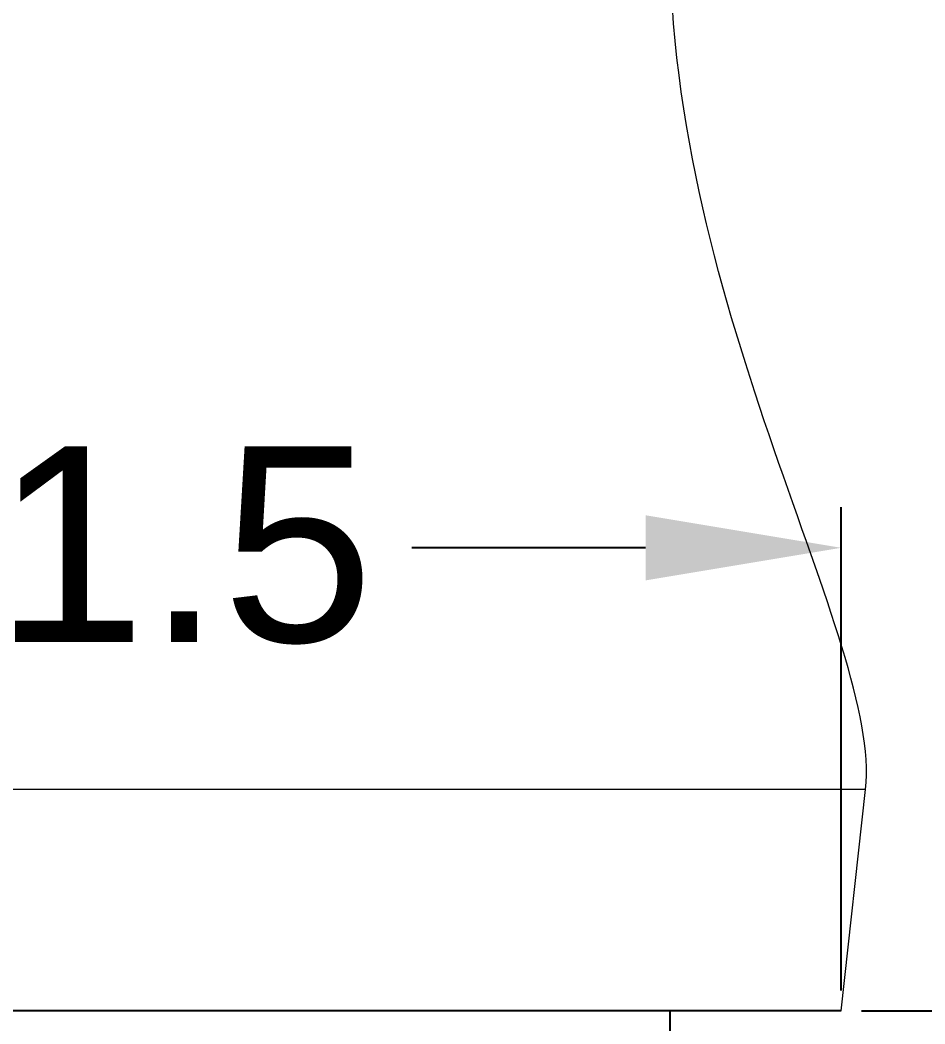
# Model space of a CAD drawing. Header units: millimetres. Extents: x 7392 to 8221, y 1108 to 2280.
# Drawn here: x 8038.22 to 8065.98, y 1481.9 to 1512.72 of the extents above; entities that cross this region are included whole.
import ezdxf

# ---------------------------------------------------------------- set-up
doc = ezdxf.new("R2010")
doc.units = ezdxf.units.MM
doc.layers.add('02___PRT_ALL_AXES', color=7, linetype='Continuous')
doc.layers.add('DIM', color=3, linetype='Continuous', lineweight=9)
doc.styles.get("Standard").update_dxf_attribs({"font": 'arial.ttf'})
doc.dimstyles.new('사본(2) STANDARD', dxfattribs={"dimscale": 0, "dimtxt": 4, "dimasz": 4, "dimexe": 1.25, "dimexo": 0.625, "dimgap": 1.5, "dimtad": 3, "dimtih": 1, "dimtoh": 1, "dimdec": 1, "dimzin": 9, "dimdsep": 46, "dimtxsty": 'Standard', "dimcen": 2.5, "dimclrd": 3, "dimclre": 3, "dimclrt": 4, "dimadec": 0, "dimazin": 0, "dimtfac": 1, "dimtdec": 1, "dimtmove": 0, "dimatfit": 3, "dimfxl": 1.25, "dimtfill": 1, "dimtolj": 1, "dimtzin": 0, "dimarcsym": 0})

# ---------------------------------------------------------------- blocks, each defined once
blk = doc.blocks.new('*D35')
at = {"layer": 'Defpoints', "color": 0, "transparency": 16777216}
for p in [(8063.404, 1496.513), (8011.904, 1482.296), (8063.404, 1482.296)]:
    blk.add_point(p, dxfattribs=at)
at = {"layer": 'DIM', "color": 3, "lineweight": -2, "transparency": 16777216}
for p, q in [((8011.904, 1482.921), (8011.904, 1497.763)), ((8063.404, 1482.921), (8063.404, 1497.763)), ((8017.904, 1496.513), (8025.075, 1496.513)), ((8057.404, 1496.513), (8050.234, 1496.513))]:
    blk.add_line(p, q, dxfattribs=at)
at = {"layer": 'DIM', "color": 3, "transparency": 16777216}
for points in [[(8017.904, 1497.513), (8017.904, 1495.513), (8011.904, 1496.513)], [(8057.404, 1497.513), (8057.404, 1495.513), (8063.404, 1496.513)]]:
    blk.add_solid(points, dxfattribs=at)
at = {"layer": 'DIM', "color": 4, "transparency": 16777216, "insert": (8037.654, 1496.513), "char_height": 6, "attachment_point": 5, "bg_fill": 3, "box_fill_scale": 1.1, "bg_fill_color": 256, "bg_fill_true_color": 13158600, "bg_fill_transparency": 0}
blk.add_mtext('\\A1;%%C51.5', dxfattribs=at)
blk = doc.blocks.new('*D37')
at = {"layer": 'Defpoints', "color": 0, "transparency": 16777216}
for p in [(8047.404, 1678.496), (8063.404, 1482.296), (8101.611, 1482.296)]:
    blk.add_point(p, dxfattribs=at)
at = {"layer": 'DIM', "color": 3, "lineweight": -2, "transparency": 16777216}
for p, q in [((8048.029, 1678.496), (8102.861, 1678.496)), ((8101.611, 1672.496), (8101.611, 1584.959)), ((8101.611, 1488.296), (8101.611, 1575.832)), ((8064.029, 1482.296), (8102.861, 1482.296))]:
    blk.add_line(p, q, dxfattribs=at)
at = {"layer": 'DIM', "color": 3, "transparency": 16777216}
for points in [[(8100.611, 1672.496), (8102.611, 1672.496), (8101.611, 1678.496)], [(8100.611, 1488.296), (8102.611, 1488.296), (8101.611, 1482.296)]]:
    blk.add_solid(points, dxfattribs=at)
at = {"layer": 'DIM', "color": 4, "transparency": 16777216, "insert": (8101.611, 1580.396), "char_height": 6, "attachment_point": 5, "bg_fill": 3, "box_fill_scale": 1.1, "bg_fill_color": 256, "bg_fill_true_color": 13158600, "bg_fill_transparency": 0}
blk.add_mtext('\\A1;196.2', dxfattribs=at)

msp = doc.modelspace()

# ---------------------------------------------------------------- linework, layer by layer
at = {"linetype": 'Continuous', "lineweight": 13, "extrusion": (-1.22465e-16, -1, 0)}
msp.add_line((8064.154, 1489.096), (8037.654, 1489.096), dxfattribs=at)
at = {"linetype": 'Continuous', "lineweight": 18, "extrusion": (-1.22465e-16, -1, 0)}
msp.add_line((8063.404, 1482.296), (8064.154, 1489.096), dxfattribs=at)
at = {"linetype": 'Continuous', "lineweight": 18}
msp.add_open_spline([(8064.154, 1489.096), (8064.655, 1493.638), (8058.154, 1503.705), (8058.154, 1515.296)], degree=3, dxfattribs=at)
at = {"layer": '02___PRT_ALL_AXES', "color": 7, "linetype": 'Continuous'}
msp.add_line((8058.162, 1481.495), (8058.162, 1482.296), dxfattribs=at)

# ---------------------------------------------------------------- next in the draw order: dimensions: what is measured, and where the dimension line sits
at = {"layer": 'DIM'}
dim = msp.add_linear_dim(base=(8063.404, 1496.513), p1=(8011.904, 1482.296), p2=(8063.404, 1482.296), text='%%C<>', dimstyle='사본(2) STANDARD', override={"dimscale": 1, "dimtxt": 6, "dimasz": 6, "dimtad": 0}, dxfattribs=at)
dim.commit()
dim.dimension.update_dxf_attribs({"geometry": '*D35', "text_midpoint": (8037.654, 1496.513), "dimtype": 160})

# ---------------------------------------------------------------- next in the draw order: dimensions: what is measured, and where the dimension line sits
dim = msp.add_linear_dim(base=(8101.611, 1482.296), p1=(8047.404, 1678.496), p2=(8063.404, 1482.296), angle=90, dimstyle='사본(2) STANDARD', override={"dimscale": 1, "dimtxt": 6, "dimasz": 6, "dimtad": 0}, dxfattribs=at)
dim.commit()
dim.dimension.update_dxf_attribs({"geometry": '*D37', "text_midpoint": (8101.611, 1580.396)})

# ---------------------------------------------------------------- next in the draw order: linework, layer by layer
msp.add_line((8063.404, 1482.296), (8011.904, 1482.296))

doc.saveas('drawing.dxf')
